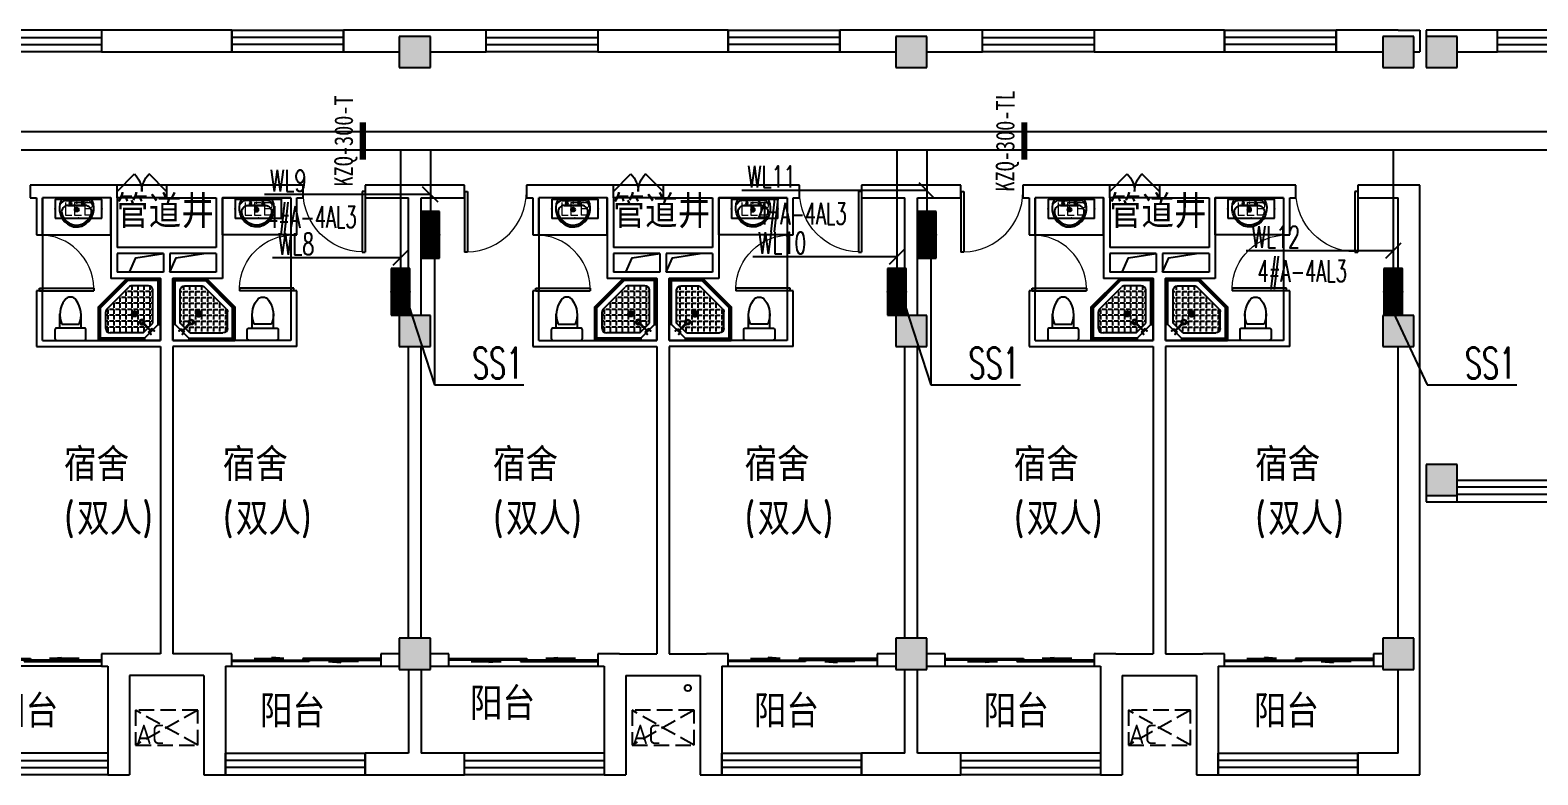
# Model space of a CAD drawing. Extents: x 1725663 to 4653551, y -550461 to 248782.
# Drawn here: x 2086350 to 2110650, y -526837 to -514837 of the extents above; entities that cross this region are included whole.
import ezdxf
from ezdxf.enums import TextEntityAlignment as Align

# ---------------------------------------------------------------- set-up
doc = ezdxf.new("R2010")
doc.units = 0
doc.header["$LTSCALE"] = 1000
doc.linetypes.add('DASH', pattern=[0.35, 0.25, -0.1])
for name, color, linetype in [('0-底图', 7, 'Continuous'), ('0000集水坑', 4, 'Continuous'), ('CABLETRAY', 4, 'Continuous'), ('CLAYER', 7, 'Continuous'), ('COLUMN', 255, 'Continuous'), ('DIM-照明', 3, 'Continuous'), ('DIM-箱柜', 7, 'Continuous'), ('DOOR_FIRE', 4, 'Continuous'), ('EQUIP-箱柜', 3, 'Continuous'), ('PUB_HATCH', 8, 'Continuous'), ('PUB_TEXT', 7, 'Continuous'), ('TEL_TEXT', 7, 'Continuous'), ('WALL', 2, 'Continuous'), ('WINDOW', 4, 'Continuous'), ('WIRE-照明', 6, 'Continuous'), ('抗震支吊架', 2, 'Continuous'), ('洁具', 213, 'Continuous'), ('空调外机', 211, 'Continuous')]:
    doc.layers.add(name, color=color, linetype=linetype)
doc.styles.add('_TEL_DIM', font='SIMPLEX', dxfattribs={"width": 0.8, "height": 3.5, "bigfont": 'HZTXT'})
doc.styles.add('kzcad', font='', dxfattribs={"width": 0.8})
doc.styles.get("Standard").update_dxf_attribs({"font": 'geniso.shx', "bigfont": 'hztxt.shx'})
doc.styles.get('kzcad').set_extended_font_data('SimSun')

# ---------------------------------------------------------------- blocks, each defined once
blk = doc.blocks.new('*X490')
at = {"color": 0}
for p, q in [((-250, 33), (-83, 200)), ((-250, 68), (-118, 200)), ((-250, 104), (-154, 200)), ((-250, 139), (-189, 200)), ((-250, 174), (-224, 200)), ((-247, 0), (-47, 200)), ((-212, 0), (-12, 200)), ((-177, 0), (23, 200)), ((-141, 0), (59, 200)), ((-106, 0), (94, 200)), ((-71, 0), (129, 200)), ((-35, 0), (165, 200)), ((0, 0), (200, 200)), ((35, 0), (235, 200)), ((71, 0), (250, 179)), ((106, 0), (250, 144)), ((141, 0), (250, 109)), ((177, 0), (250, 73)), ((212, 0), (250, 38)), ((247, 0), (250, 3))]:
    blk.add_line(p, q, dxfattribs=at)
blk = doc.blocks.new('$equip$00002943')
for p, q in [((-0.75, 0.6), (-0.75, 0)), ((0.75, 0.6), (-0.75, 0.6)), ((0.75, 0), (0.75, 0.6)), ((-0.75, 0), (0.75, 0))]:
    blk.add_line(p, q)
for points, const_width in [([(-0.75, 0.3), (0.75, 0.3)], 0.6), ([(-0.75, 0.6), (-0.75, 0), (0.75, 0), (0.75, 0.6), (-0.75, 0.6), (-0.75, 0)], 0.02)]:
    blk.add_lwpolyline(points, dxfattribs=dict(const_width=const_width))
for p in [(0, 0.6), (-0.75, 0.3), (0, 0), (0.75, 0.3)]:
    blk.add_point(p)
at = {"xscale": 0.00300000000061118, "yscale": 0.00300000000061118, "zscale": 0.00300000000061118}
blk.add_blockref('*X490', (0, 0), dxfattribs=at)
at = {"color": 7, "style": '_TEL_DIM', "flags": 1}
for tag in ['A', 'REMARK']:
    blk.add_attdef(tag, text='', height=0.00002, dxfattribs=at).set_placement((0, 0), align=Align.MIDDLE_CENTER)
blk = doc.blocks.new('$equip$00002908')
for p, q in [((0.75, 0.6), (-0.75, 0.6)), ((-0.75, 0.6), (-0.75, 0)), ((0.75, 0), (0.75, 0.6)), ((-0.75, 0), (0.75, 0))]:
    blk.add_line(p, q)
at = {"const_width": 0.04}
blk.add_lwpolyline([(-0.75, 0.6), (-0.75, 0), (0.75, 0), (0.75, 0.6), (-0.75, 0.6), (-0.75, 0)], dxfattribs=at)
for p in [(0, 0.6), (-0.75, 0.3), (0, 0), (0.75, 0.3)]:
    blk.add_point(p)
at = {"color": 7, "style": '_TEL_DIM'}
blk.add_attdef('$TEXT$', text='', height=0.4, dxfattribs=at).set_placement((0, 0.3), align=Align.MIDDLE_CENTER)
at = {"color": 7, "style": '_TEL_DIM', "flags": 1}
for tag in ['A', 'REMARK']:
    blk.add_attdef(tag, text='', height=0.00002, dxfattribs=at).set_placement((0, 0), align=Align.MIDDLE_CENTER)
blk = doc.blocks.new('2t21gqw')
at = {"layer": '0000集水坑'}
blk.add_circle((36400, -76400), 50, dxfattribs=at)
blk = doc.blocks.new('1F平面-CAD导入_dwg_Drawing4_t3_dwg_$plan$00001613-474159-1F-927810-1F')
at = {"layer": '洁具'}
for p, q in [((-30, 250), (-170, 250)), ((-200, 170), (-430, 170)), ((-260, -140), (-260, 140)), ((-200, -170), (-200, -220)), ((-170, -250), (-30, -250))]:
    blk.add_line(p, q, dxfattribs=at)
for points in [[(-200, 220), (-200, 170), (-200, -170), (-430, -170)], [(0, -220), (0, 220)]]:
    blk.add_lwpolyline(points, dxfattribs=at)
for centre, radius, start, end in [((-170, 220), 30, 90, 180), ((-30, 220), 30, 0, 90), ((-590, 0), 110, 123.4509, 236.5491), ((-413, -227), 398, 67.4505, 126.6381), ((-413, 227), 398, 233.3619, 292.5495), ((-170, -220), 30, 180, 270), ((-30, -220), 30, 270, 0)]:
    blk.add_arc(centre, radius, start, end, dxfattribs=at)
blk = doc.blocks.new('$lvtry$00000169')
at = {"color": 0}
for p, q in [((259, -36), (259, 0)), ((259, -36), (36, -259)), ((276, -120), (120, -276)), ((144, -151), (291, -298)), ((151, -144), (298, -291)), ((173, -309), (173, -239)), ((183, -213), (205, -213)), ((220, -213), (243, -213)), ((259, -24), (976, -24)), ((259, -36), (964, -36)), ((270, -213), (270, -143)), ((270, -213), (340, -213)), ((270, -263), (270, -239)), ((276, -120), (808, -120)), ((366, -213), (366, -143)), ((366, -213), (436, -213)), ((366, -309), (366, -239)), ((462, -213), (462, -143)), ((462, -213), (532, -213)), ((462, -309), (462, -239)), ((558, -213), (558, -143)), ((558, -213), (628, -213)), ((558, -309), (558, -239)), ((655, -213), (655, -143)), ((655, -213), (725, -213)), ((655, -309), (655, -239)), ((751, -213), (751, -143)), ((751, -213), (821, -213)), ((751, -309), (751, -239)), ((847, -213), (847, -143)), ((847, -213), (880, -213)), ((847, -309), (847, -239)), ((880, -192), (880, -460)), ((964, -36), (976, -24)), ((964, -36), (964, -525)), ((976, -24), (976, -530)), ((36, -259), (0, -259)), ((24, -259), (24, -976)), ((36, -259), (36, -964)), ((120, -276), (120, -808)), ((120, -309), (147, -309)), ((120, -405), (147, -405)), ((173, -309), (243, -309)), ((173, -405), (173, -335)), ((173, -405), (243, -405)), ((173, -501), (173, -431)), ((270, -405), (270, -335)), ((270, -405), (340, -405)), ((270, -501), (270, -431)), ((334, -309), (340, -309)), ((366, -309), (436, -309)), ((366, -405), (366, -335)), ((366, -405), (379, -405)), ((366, -501), (366, -431)), ((462, -309), (532, -309)), ((462, -405), (462, -335)), ((462, -405), (532, -405)), ((462, -501), (462, -431)), ((558, -309), (628, -309)), ((558, -405), (558, -335)), ((558, -405), (628, -405)), ((558, -501), (558, -431)), ((655, -309), (725, -309)), ((655, -405), (655, -335)), ((655, -405), (725, -405)), ((655, -501), (655, -431)), ((751, -309), (821, -309)), ((751, -405), (751, -335)), ((751, -405), (821, -405)), ((751, -501), (751, -431)), ((847, -309), (880, -309)), ((847, -405), (847, -335)), ((847, -405), (880, -405)), ((847, -501), (847, -431)), ((120, -501), (147, -501)), ((120, -598), (147, -598)), ((120, -694), (147, -694)), ((173, -501), (243, -501)), ((173, -598), (173, -528)), ((173, -598), (243, -598)), ((173, -694), (173, -624)), ((173, -694), (243, -694)), ((173, -790), (173, -720)), ((270, -501), (340, -501)), ((270, -598), (270, -528)), ((270, -598), (340, -598)), ((270, -694), (270, -624)), ((270, -694), (340, -694)), ((270, -790), (270, -720)), ((366, -501), (436, -501)), ((366, -598), (366, -528)), ((366, -598), (436, -598)), ((366, -694), (366, -624)), ((366, -694), (436, -694)), ((366, -790), (366, -720)), ((462, -501), (532, -501)), ((462, -598), (462, -528)), ((462, -598), (532, -598)), ((462, -694), (462, -624)), ((462, -694), (532, -694)), ((462, -790), (462, -720)), ((859, -511), (511, -859)), ((964, -525), (525, -964)), ((976, -530), (530, -976)), ((558, -501), (628, -501)), ((558, -598), (558, -528)), ((558, -598), (628, -598)), ((558, -694), (558, -624)), ((558, -694), (628, -694)), ((558, -790), (558, -720)), ((655, -501), (725, -501)), ((655, -598), (655, -528)), ((655, -598), (725, -598)), ((655, -694), (655, -624)), ((655, -694), (676, -694)), ((751, -501), (821, -501)), ((751, -598), (751, -528)), ((751, -598), (773, -598)), ((847, -501), (867, -501)), ((964, -525), (976, -530)), ((36, -964), (24, -976)), ((36, -964), (525, -964)), ((120, -790), (147, -790)), ((173, -790), (243, -790)), ((173, -878), (173, -816)), ((192, -880), (460, -880)), ((270, -790), (340, -790)), ((270, -880), (270, -816)), ((366, -790), (436, -790)), ((366, -880), (366, -816)), ((462, -790), (532, -790)), ((462, -880), (462, -816)), ((525, -964), (530, -976)), ((558, -790), (580, -790)), ((24, -976), (530, -976))]:
    blk.add_line(p, q, dxfattribs=at)
blk.add_lwpolyline([(0, 0), (0, -1000), (540, -1000), (1000, -540), (1000, 0)], close=True)
for points in [[(0, 0), (0, -1000)], [(0, 0), (1000, 0)], [(1000, 0), (1000, -540)], [(136, -190), (148, -178), (132, -162), (121, -174)], [(190, -136), (178, -148), (162, -132), (174, -121)], [(1000, -540), (540, -1000)], [(0, -1000), (540, -1000)]]:
    blk.add_lwpolyline(points, close=True, dxfattribs=at)
for radius in [43.8, 31.1]:
    blk.add_circle((416, -428), radius, dxfattribs=at)
for centre, radius, start, end in [((808, -192), 72, 0, 90), ((296, -296), 40.6, 142.583, 128.4197), ((296, -296), 28.6, 145.828, 125.6599), ((808, -460), 72, 315, 0), ((192, -808), 72, 180, 270), ((460, -808), 72, 270, 315)]:
    blk.add_arc(centre, radius, start, end, dxfattribs=at)
for p in [(103, -156, 0), (156, -102, 0), (416, -428, 0)]:
    blk.add_point(p, dxfattribs=at)
blk = doc.blocks.new('$lvtry$00000178')
at = {"color": 0}
for p, q in [((-238, 0), (238, 0)), ((-214, -36), (-272, -91)), ((-180, -23), (180, -23)), ((-142, -105), (140, -105)), ((140, -105), (-142, -105)), ((216, -37), (268, -91))]:
    blk.add_line(p, q, dxfattribs=at)
blk.add_lwpolyline([(-104, -430, 0.224698), (110, -425, 0.348046), (269, -79), (239, 0), (-241, 0), (-271, -79, 0.356844)], format="xyb", close=True, dxfattribs=at)
for centre, radius in [((-100, -65), 16.3), ((1, -172), 31.6), ((100, -65), 16.3)]:
    blk.add_circle(centre, radius, dxfattribs=at)
at = {"color": 0, "lineweight": 13}
blk.add_circle((1, -172), 23, dxfattribs=at)
at = {"color": 0}
for centre, radius, start, end in [((-142, -205), 100, 90, 190.5602), ((-1, -179), 243, 190.5602, 349.4398), ((-180, -73), 50, 90, 133.181), ((140, -205), 100, 349.4398, 90), ((180, -73), 50, 44.5607, 90)]:
    blk.add_arc(centre, radius, start, end, dxfattribs=at)
for p in [(0, -65), (1, -172)]:
    blk.add_point(p, dxfattribs=at)
blk = doc.blocks.new('A$C70365C93')
at = {"layer": '洁具'}
blk.add_lwpolyline([(-1900, 2300), (-1900, 1700), (-800, 1700), (-800, 2300)], close=True, dxfattribs=at)
blk.add_blockref('$lvtry$00000178', (-1350, 2280), dxfattribs=at)
at = {"layer": '洁具', "rotation": 180}
blk.add_blockref('$lvtry$00000169', (0, 0), dxfattribs=at)
at = {"layer": '洁具', "extrusion": (0, 0, -1), "xscale": -1, "zscale": -1, "rotation": 90}
blk.add_blockref('1F平面-CAD导入_dwg_Drawing4_t3_dwg_$plan$00001613-474159-1F-927810-1F', (1450, 0), dxfattribs=at)
blk = doc.blocks.new('A$Cf5a72a1b')
at = {"layer": '空调外机', "linetype": 'DASH'}
for p, q in [((1000, 563), (0, 0)), ((1000, 0), (0, 563))]:
    blk.add_line(p, q, dxfattribs=at)
blk.add_lwpolyline([(1000, 563), (0, 563), (0, 0), (1000, 0)], close=True, dxfattribs=at)
at = {"layer": 'PUB_TEXT'}
blk.add_text('AC', height=315, dxfattribs=at).set_placement((5, 18))
blk = doc.blocks.new('$WINLIB2D$00000001')
at = {"color": 0}
for points in [[(-0.5, 0.5), (-0.5, -0.5)], [(-0.5, 0.5), (0.5, 0.5)], [(0.5, -0.5), (0.5, 0.5)], [(0.5, 0.1667), (-0.5, 0.1667)], [(0.5, -0.1667), (-0.5, -0.1667)], [(-0.5, -0.5), (0.5, -0.5)]]:
    blk.add_lwpolyline(points, dxfattribs=at)
blk = doc.blocks.new('$DorLib2D$00000131')
at = {"color": 0, "linetype": 'Continuous'}
for p, q in [((-0.5, 0.125), (-0.5, 0)), ((0.019, 0.125), (-0.5, 0.125)), ((0.019, 0), (0.019, 0.125)), ((0.15, 0.125), (0.232, 0.197)), ((0.35, 0.125), (0.15, 0.125)), ((0.232, 0.197), (0.232, 0.125)), ((-0.5, 0), (0.019, 0)), ((-0.024, 0), (0.5, 0)), ((-0.024, -0.125), (-0.024, 0)), ((0.5, 0), (0.5, -0.125)), ((-0.35, -0.125), (-0.15, -0.125)), ((-0.232, -0.197), (-0.232, -0.125)), ((-0.15, -0.125), (-0.232, -0.197)), ((0.5, -0.125), (-0.024, -0.125))]:
    blk.add_line(p, q, dxfattribs=at)
blk = doc.blocks.new('$DorLib2D$00000116')
at = {"color": 0}
for p, q in [((-0.5, 0), (-0.146, 0.354)), ((0.5, 0), (0.146, 0.354))]:
    blk.add_line(p, q, dxfattribs=at)
for centre, start, end in [((-0.5, 0), 0, 45), ((0.5, 0), 135, 180)]:
    blk.add_arc(centre, 0.5, start, end, dxfattribs=at)
blk = doc.blocks.new('$DorLib2D$00000001')
for p, q in [((0.45, 0.975), (0.5, 0.975)), ((0.45, 0), (0.45, 0.975)), ((0.5, 0), (0.5, 0.975)), ((0.5, 0), (0.45, 0))]:
    blk.add_line(p, q)
at = {"lineweight": 13}
blk.add_arc((0.475, 0), 0.975, 91.4693, 180, dxfattribs=at)
blk = doc.blocks.new('gkhkjk')
at = {"layer": 'PUB_HATCH'}
for points in [[(1529557, -433803.8), (1529057, -433803.8), (1529057, -434303.8), (1529557, -434303.8)], [(1537557, -433803.8), (1537057, -433803.8), (1537057, -434303.8), (1537557, -434303.8)], [(1545407, -433803.8), (1544907, -433803.8), (1544907, -434303.8), (1545407, -434303.8)], [(1546107, -433803.8), (1545607, -433803.8), (1545607, -434303.8), (1546107, -434303.8)], [(1529557, -438303.8), (1529057, -438303.8), (1529057, -438803.8), (1529557, -438803.8)], [(1537557, -438303.8), (1537057, -438303.8), (1537057, -438803.8), (1537557, -438803.8)], [(1545407, -438303.8), (1544907, -438303.8), (1544907, -438803.8), (1545407, -438803.8)], [(1546107, -440703.8), (1545607, -440703.8), (1545607, -441203.8), (1546107, -441203.8)], [(1529557, -443503.8), (1529057, -443503.8), (1529057, -444003.8), (1529557, -444003.8)], [(1537557, -443503.8), (1537057, -443503.8), (1537057, -444003.8), (1537557, -444003.8)], [(1545407, -443503.8), (1544907, -443503.8), (1544907, -444003.8), (1545407, -444003.8)]]:
    blk.add_hatch(color=256, dxfattribs=at).paths.add_polyline_path(points)
for points in [[(1524707, -437603.8), (1524810.6, -437373.6), (1525257, -437303.8)], [(1525357, -437603.8), (1525460.6, -437373.6), (1525907, -437303.8)], [(1532707, -437603.8), (1532810.6, -437373.6), (1533257, -437303.8)], [(1533357, -437603.8), (1533460.6, -437373.6), (1533907, -437303.8)], [(1540707, -437603.8), (1540810.6, -437373.6), (1541257, -437303.8)], [(1541357, -437603.8), (1541460.6, -437373.6), (1541907, -437303.8)]]:
    blk.add_lwpolyline(points)
at = {"layer": 'COLUMN'}
for p, q in [((1529557, -433803.8), (1529057, -433803.8)), ((1529057, -433803.8), (1529057, -434303.8)), ((1529557, -434303.8), (1529557, -433803.8)), ((1537557, -433803.8), (1537057, -433803.8)), ((1537057, -433803.8), (1537057, -434303.8)), ((1537557, -434303.8), (1537557, -433803.8)), ((1545407, -433803.8), (1544907, -433803.8)), ((1544907, -433803.8), (1544907, -434303.8)), ((1545407, -434303.8), (1545407, -433803.8)), ((1546107, -433803.8), (1545607, -433803.8)), ((1545607, -433803.8), (1545607, -434303.8)), ((1546107, -434303.8), (1546107, -433803.8)), ((1529057, -434303.8), (1529557, -434303.8)), ((1537057, -434303.8), (1537557, -434303.8)), ((1544907, -434303.8), (1545407, -434303.8)), ((1545607, -434303.8), (1546107, -434303.8)), ((1529557, -438303.8), (1529057, -438303.8)), ((1529057, -438303.8), (1529057, -438803.8)), ((1529557, -438803.8), (1529557, -438303.8)), ((1537557, -438303.8), (1537057, -438303.8)), ((1537057, -438303.8), (1537057, -438803.8)), ((1537557, -438803.8), (1537557, -438303.8)), ((1545407, -438303.8), (1544907, -438303.8)), ((1544907, -438303.8), (1544907, -438803.8)), ((1545407, -438803.8), (1545407, -438303.8)), ((1529057, -438803.8), (1529557, -438803.8)), ((1537057, -438803.8), (1537557, -438803.8)), ((1544907, -438803.8), (1545407, -438803.8)), ((1546107, -440703.8), (1545607, -440703.8)), ((1545607, -440703.8), (1545607, -441203.8)), ((1546107, -441203.8), (1546107, -440703.8)), ((1545607, -441203.8), (1546107, -441203.8)), ((1529557, -443503.8), (1529057, -443503.8)), ((1529057, -443503.8), (1529057, -444003.8)), ((1529557, -444003.8), (1529557, -443503.8)), ((1537557, -443503.8), (1537057, -443503.8)), ((1537057, -443503.8), (1537057, -444003.8)), ((1537557, -444003.8), (1537557, -443503.8)), ((1545407, -443503.8), (1544907, -443503.8)), ((1544907, -443503.8), (1544907, -444003.8)), ((1545407, -444003.8), (1545407, -443503.8)), ((1529057, -444003.8), (1529557, -444003.8)), ((1537057, -444003.8), (1537557, -444003.8)), ((1544907, -444003.8), (1545407, -444003.8))]:
    blk.add_line(p, q, dxfattribs=at)
at = {"layer": 'DOOR_FIRE'}
for p, q in [((1525307, -436203.8), (1524507, -436203.8)), ((1525307, -436403.8), (1524507, -436403.8)), ((1533307, -436203.8), (1532507, -436203.8)), ((1533307, -436403.8), (1532507, -436403.8)), ((1541307, -436203.8), (1540507, -436203.8)), ((1541307, -436403.8), (1540507, -436403.8))]:
    blk.add_line(p, q, dxfattribs=at)
at = {"layer": 'WALL'}
for p, q in [((1526357, -433703.8), (1524257, -433703.8)), ((1524257, -433703.8), (1524257, -434053.8)), ((1526357, -434053.8), (1526357, -433703.8)), ((1529307, -433703.8), (1528157, -433703.8)), ((1528157, -433703.8), (1528157, -434053.8)), ((1530457, -433703.8), (1529307, -433703.8)), ((1530457, -434053.8), (1530457, -433703.8)), ((1534357, -433703.8), (1532257, -433703.8)), ((1532257, -433703.8), (1532257, -434053.8)), ((1534357, -434053.8), (1534357, -433703.8)), ((1537307, -433703.8), (1536157, -433703.8)), ((1536157, -433703.8), (1536157, -434053.8)), ((1538457, -433703.8), (1537307, -433703.8)), ((1538457, -434053.8), (1538457, -433703.8)), ((1542357, -433703.8), (1540257, -433703.8)), ((1540257, -433703.8), (1540257, -434053.8)), ((1542357, -434053.8), (1542357, -433703.8)), ((1545157, -433703.8), (1544157, -433703.8)), ((1544157, -433703.8), (1544157, -434053.8)), ((1545157, -433703.8), (1545507, -433703.8)), ((1545507, -433703.8), (1545507, -434053.8)), ((1546757, -433703.8), (1545607, -433703.8)), ((1545607, -433703.8), (1545607, -433803.8)), ((1546757, -434053.8), (1546757, -433703.8)), ((1524257, -434053.8), (1526357, -434053.8)), ((1528157, -434053.8), (1529057, -434053.8)), ((1529557, -434053.8), (1530457, -434053.8)), ((1532257, -434053.8), (1534357, -434053.8)), ((1536157, -434053.8), (1537057, -434053.8)), ((1537557, -434053.8), (1538457, -434053.8)), ((1540257, -434053.8), (1542357, -434053.8)), ((1544157, -434053.8), (1544907, -434053.8)), ((1545407, -434053.8), (1545507, -434053.8)), ((1546107, -434053.8), (1546757, -434053.8)), ((1523207, -436203.8), (1523107, -436203.8)), ((1523107, -436203.8), (1523107, -436403.8)), ((1523107, -436403.8), (1523207, -436403.8)), ((1524407, -436203.8), (1523207, -436203.8)), ((1523207, -436403.8), (1523207, -437003.8)), ((1524407, -436403.8), (1523307, -436403.8)), ((1523307, -437003.8), (1523307, -436403.8)), ((1524507, -436203.8), (1524407, -436203.8)), ((1524407, -436403.8), (1524407, -437203.8)), ((1524507, -436403.8), (1524507, -436203.8)), ((1524507, -436403.8), (1524507, -437203.8)), ((1526207, -436203.8), (1525307, -436203.8)), ((1525307, -436203.8), (1525307, -436403.8)), ((1525307, -436403.8), (1526107, -436403.8)), ((1526107, -436403.8), (1526107, -437203.8)), ((1527407, -436203.8), (1526207, -436203.8)), ((1527307, -436403.8), (1526207, -436403.8)), ((1526207, -436403.8), (1526207, -437203.8)), ((1527307, -436403.8), (1527307, -437003.8)), ((1527507, -436203.8), (1527407, -436203.8)), ((1527407, -437003.8), (1527407, -436403.8)), ((1527407, -436403.8), (1527507, -436403.8)), ((1527507, -436403.8), (1527507, -436203.8)), ((1529307, -436203.8), (1528507, -436203.8)), ((1528507, -436203.8), (1528507, -436403.8)), ((1528507, -436403.8), (1529207, -436403.8)), ((1529207, -438303.8), (1529207, -436403.8)), ((1530107, -436203.8), (1529307, -436203.8)), ((1529407, -438303.8), (1529407, -436403.8)), ((1529407, -436403.8), (1530107, -436403.8)), ((1530107, -436403.8), (1530107, -436203.8)), ((1531207, -436203.8), (1531107, -436203.8)), ((1531107, -436203.8), (1531107, -436403.8)), ((1531107, -436403.8), (1531207, -436403.8)), ((1532407, -436203.8), (1531207, -436203.8)), ((1531207, -436403.8), (1531207, -437003.8)), ((1532407, -436403.8), (1531307, -436403.8)), ((1531307, -437003.8), (1531307, -436403.8)), ((1532507, -436203.8), (1532407, -436203.8)), ((1532407, -436403.8), (1532407, -437203.8)), ((1532507, -436403.8), (1532507, -436203.8)), ((1532507, -436403.8), (1532507, -437203.8)), ((1534207, -436203.8), (1533307, -436203.8)), ((1533307, -436203.8), (1533307, -436403.8)), ((1533307, -436403.8), (1534107, -436403.8)), ((1534107, -436403.8), (1534107, -437203.8)), ((1535407, -436203.8), (1534207, -436203.8)), ((1535307, -436403.8), (1534207, -436403.8)), ((1534207, -436403.8), (1534207, -437203.8)), ((1535307, -436403.8), (1535307, -437003.8)), ((1535507, -436203.8), (1535407, -436203.8)), ((1535407, -437003.8), (1535407, -436403.8)), ((1535407, -436403.8), (1535507, -436403.8)), ((1535507, -436403.8), (1535507, -436203.8)), ((1537307, -436203.8), (1536507, -436203.8)), ((1536507, -436203.8), (1536507, -436403.8)), ((1536507, -436403.8), (1537207, -436403.8)), ((1537207, -438303.8), (1537207, -436403.8)), ((1538107, -436203.8), (1537307, -436203.8)), ((1537407, -438303.8), (1537407, -436403.8)), ((1537407, -436403.8), (1538107, -436403.8)), ((1538107, -436403.8), (1538107, -436203.8)), ((1539207, -436203.8), (1539107, -436203.8)), ((1539107, -436203.8), (1539107, -436403.8)), ((1539107, -436403.8), (1539207, -436403.8)), ((1540407, -436203.8), (1539207, -436203.8)), ((1539207, -436403.8), (1539207, -437003.8)), ((1540407, -436403.8), (1539307, -436403.8)), ((1539307, -437003.8), (1539307, -436403.8)), ((1540507, -436203.8), (1540407, -436203.8)), ((1540407, -436403.8), (1540407, -437203.8)), ((1540507, -436403.8), (1540507, -436203.8)), ((1540507, -436403.8), (1540507, -437203.8)), ((1542207, -436203.8), (1541307, -436203.8)), ((1541307, -436203.8), (1541307, -436403.8)), ((1541307, -436403.8), (1542107, -436403.8)), ((1542107, -436403.8), (1542107, -437203.8)), ((1543407, -436203.8), (1542207, -436203.8)), ((1543307, -436403.8), (1542207, -436403.8)), ((1542207, -436403.8), (1542207, -437203.8)), ((1543307, -436403.8), (1543307, -437003.8)), ((1543507, -436203.8), (1543407, -436203.8)), ((1543407, -437003.8), (1543407, -436403.8)), ((1543407, -436403.8), (1543507, -436403.8)), ((1543507, -436403.8), (1543507, -436203.8)), ((1545507, -436203.8), (1544507, -436203.8)), ((1544507, -436203.8), (1544507, -436403.8)), ((1544507, -436403.8), (1545157, -436403.8)), ((1545157, -438303.8), (1545157, -436403.8)), ((1545507, -438553.8), (1545507, -436203.8)), ((1523207, -437003.8), (1523307, -437003.8)), ((1527307, -437003.8), (1527407, -437003.8)), ((1531207, -437003.8), (1531307, -437003.8)), ((1535307, -437003.8), (1535407, -437003.8)), ((1539207, -437003.8), (1539307, -437003.8)), ((1543307, -437003.8), (1543407, -437003.8)), ((1524407, -437203.8), (1524407, -437703.8)), ((1525307, -437203.8), (1524507, -437203.8)), ((1525257, -437303.8), (1524507, -437303.8)), ((1524507, -437303.8), (1524507, -437603.8)), ((1525257, -437303.8), (1525257, -437603.8)), ((1526107, -437203.8), (1525307, -437203.8)), ((1526107, -437303.8), (1525357, -437303.8)), ((1525357, -437303.8), (1525357, -437603.8)), ((1526107, -437303.8), (1526107, -437603.8)), ((1526207, -437203.8), (1526207, -437703.8)), ((1532407, -437203.8), (1532407, -437703.8)), ((1533307, -437203.8), (1532507, -437203.8)), ((1533257, -437303.8), (1532507, -437303.8)), ((1532507, -437303.8), (1532507, -437603.8)), ((1533257, -437303.8), (1533257, -437603.8)), ((1534107, -437203.8), (1533307, -437203.8)), ((1534107, -437303.8), (1533357, -437303.8)), ((1533357, -437303.8), (1533357, -437603.8)), ((1534107, -437303.8), (1534107, -437603.8)), ((1534207, -437203.8), (1534207, -437703.8)), ((1540407, -437203.8), (1540407, -437703.8)), ((1541307, -437203.8), (1540507, -437203.8)), ((1541257, -437303.8), (1540507, -437303.8)), ((1540507, -437303.8), (1540507, -437603.8)), ((1541257, -437303.8), (1541257, -437603.8)), ((1542107, -437203.8), (1541307, -437203.8)), ((1542107, -437303.8), (1541357, -437303.8)), ((1541357, -437303.8), (1541357, -437603.8)), ((1542107, -437303.8), (1542107, -437603.8)), ((1542207, -437203.8), (1542207, -437703.8)), ((1525257, -437603.8), (1524507, -437603.8)), ((1526107, -437603.8), (1525357, -437603.8)), ((1533257, -437603.8), (1532507, -437603.8)), ((1534107, -437603.8), (1533357, -437603.8)), ((1541257, -437603.8), (1540507, -437603.8)), ((1542107, -437603.8), (1541357, -437603.8)), ((1525207, -437703.8), (1524407, -437703.8)), ((1525207, -437703.8), (1525207, -438703.8)), ((1525407, -437703.8), (1525407, -438703.8)), ((1526207, -437703.8), (1525407, -437703.8)), ((1533207, -437703.8), (1532407, -437703.8)), ((1533207, -437703.8), (1533207, -438703.8)), ((1533407, -437703.8), (1533407, -438703.8)), ((1534207, -437703.8), (1533407, -437703.8)), ((1541207, -437703.8), (1540407, -437703.8)), ((1541207, -437703.8), (1541207, -438703.8)), ((1541407, -437703.8), (1541407, -438703.8)), ((1542207, -437703.8), (1541407, -437703.8)), ((1523307, -437903.8), (1523207, -437903.8)), ((1523207, -437903.8), (1523207, -438803.8)), ((1523307, -438703.8), (1523307, -437903.8)), ((1527407, -437903.8), (1527307, -437903.8)), ((1527307, -437903.8), (1527307, -438703.8)), ((1527407, -438803.8), (1527407, -437903.8)), ((1531307, -437903.8), (1531207, -437903.8)), ((1531207, -437903.8), (1531207, -438803.8)), ((1531307, -438703.8), (1531307, -437903.8)), ((1535407, -437903.8), (1535307, -437903.8)), ((1535307, -437903.8), (1535307, -438703.8)), ((1535407, -438803.8), (1535407, -437903.8)), ((1539307, -437903.8), (1539207, -437903.8)), ((1539207, -437903.8), (1539207, -438803.8)), ((1539307, -438703.8), (1539307, -437903.8)), ((1543407, -437903.8), (1543307, -437903.8)), ((1543307, -437903.8), (1543307, -438703.8)), ((1543407, -438803.8), (1543407, -437903.8)), ((1545507, -443903.8), (1545507, -438553.8)), ((1523207, -438803.8), (1525207, -438803.8)), ((1523307, -438703.8), (1525207, -438703.8)), ((1525207, -438803.8), (1525207, -443753.8)), ((1527307, -438703.8), (1525407, -438703.8)), ((1527407, -438803.8), (1525407, -438803.8)), ((1525407, -438803.8), (1525407, -443753.8)), ((1529207, -443503.8), (1529207, -438803.8)), ((1529407, -443503.8), (1529407, -438803.8)), ((1531207, -438803.8), (1533207, -438803.8)), ((1531307, -438703.8), (1533207, -438703.8)), ((1533207, -438803.8), (1533207, -443753.8)), ((1535307, -438703.8), (1533407, -438703.8)), ((1535407, -438803.8), (1533407, -438803.8)), ((1533407, -438803.8), (1533407, -443753.8)), ((1537207, -443503.8), (1537207, -438803.8)), ((1537407, -443503.8), (1537407, -438803.8)), ((1539207, -438803.8), (1541207, -438803.8)), ((1539307, -438703.8), (1541207, -438703.8)), ((1541207, -438803.8), (1541207, -443753.8)), ((1543307, -438703.8), (1541407, -438703.8)), ((1543407, -438803.8), (1541407, -438803.8)), ((1541407, -438803.8), (1541407, -443753.8)), ((1545157, -443503.8), (1545157, -438803.8)), ((1545607, -441203.8), (1545607, -441303.8)), ((1546107, -441303.8), (1546107, -441203.8)), ((1545607, -441303.8), (1546107, -441303.8)), ((1524607, -443753.8), (1524257, -443753.8)), ((1524257, -443753.8), (1524257, -443953.8)), ((1525207, -443753.8), (1524607, -443753.8)), ((1526007, -443753.8), (1525407, -443753.8)), ((1526357, -443753.8), (1526007, -443753.8)), ((1526357, -443953.8), (1526357, -443753.8)), ((1529057, -443753.8), (1528757, -443753.8)), ((1528757, -443753.8), (1528757, -443953.8)), ((1529857, -443753.8), (1529557, -443753.8)), ((1529857, -443953.8), (1529857, -443753.8)), ((1532607, -443753.8), (1532257, -443753.8)), ((1532257, -443753.8), (1532257, -443953.8)), ((1532607, -443753.8), (1533207, -443753.8)), ((1533407, -443753.8), (1534007, -443753.8)), ((1534357, -443753.8), (1534007, -443753.8)), ((1534357, -443953.8), (1534357, -443753.8)), ((1537057, -443753.8), (1536757, -443753.8)), ((1536757, -443753.8), (1536757, -443953.8)), ((1537857, -443753.8), (1537557, -443753.8)), ((1537857, -443953.8), (1537857, -443753.8)), ((1540607, -443753.8), (1540257, -443753.8)), ((1540257, -443753.8), (1540257, -443953.8)), ((1540607, -443753.8), (1541207, -443753.8)), ((1541407, -443753.8), (1542007, -443753.8)), ((1542357, -443753.8), (1542007, -443753.8)), ((1542357, -443953.8), (1542357, -443753.8)), ((1544907, -443753.8), (1544757, -443753.8)), ((1544757, -443753.8), (1544757, -443953.8)), ((1545507, -445703.8), (1545507, -443903.8)), ((1524257, -443953.8), (1524357, -443953.8)), ((1524357, -443953.8), (1524357, -445353.8)), ((1524707, -444103.8), (1524707, -445703.8)), ((1525307, -444103.8), (1524707, -444103.8)), ((1525907, -444103.8), (1525307, -444103.8)), ((1525907, -444103.8), (1525907, -445703.8)), ((1526257, -443953.8), (1526357, -443953.8)), ((1526257, -443953.8), (1526257, -445353.8)), ((1528757, -443953.8), (1529057, -443953.8)), ((1529207, -444003.8), (1529207, -445353.8)), ((1529407, -444003.8), (1529407, -445353.8)), ((1529557, -443953.8), (1529857, -443953.8)), ((1532257, -443953.8), (1532357, -443953.8)), ((1532357, -443953.8), (1532357, -445353.8)), ((1532707, -444103.8), (1533307, -444103.8)), ((1532707, -444103.8), (1532707, -445703.8)), ((1533307, -444103.8), (1533907, -444103.8)), ((1533907, -444103.8), (1533907, -445703.8)), ((1534257, -443953.8), (1534357, -443953.8)), ((1534257, -443953.8), (1534257, -445353.8)), ((1536757, -443953.8), (1537057, -443953.8)), ((1537207, -445353.8), (1537207, -444003.8)), ((1537407, -445353.8), (1537407, -444003.8)), ((1537557, -443953.8), (1537857, -443953.8)), ((1540257, -443953.8), (1540357, -443953.8)), ((1540357, -443953.8), (1540357, -445353.8)), ((1540707, -444103.8), (1541307, -444103.8)), ((1540707, -444103.8), (1540707, -445703.8)), ((1541307, -444103.8), (1541907, -444103.8)), ((1541907, -444103.8), (1541907, -445703.8)), ((1542257, -443953.8), (1542357, -443953.8)), ((1542257, -443953.8), (1542257, -445353.8)), ((1544757, -443953.8), (1544907, -443953.8)), ((1545157, -445353.8), (1545157, -444003.8)), ((1524357, -445353.8), (1524357, -445703.8)), ((1526257, -445703.8), (1526257, -445353.8)), ((1529207, -445353.8), (1528507, -445353.8)), ((1528507, -445353.8), (1528507, -445703.8)), ((1530107, -445353.8), (1529407, -445353.8)), ((1530107, -445703.8), (1530107, -445353.8)), ((1532357, -445353.8), (1532357, -445703.8)), ((1534257, -445703.8), (1534257, -445353.8)), ((1537207, -445353.8), (1536507, -445353.8)), ((1536507, -445353.8), (1536507, -445703.8)), ((1538107, -445353.8), (1537407, -445353.8)), ((1538107, -445703.8), (1538107, -445353.8)), ((1540357, -445353.8), (1540357, -445703.8)), ((1542257, -445703.8), (1542257, -445353.8)), ((1545157, -445353.8), (1544507, -445353.8)), ((1544507, -445353.8), (1544507, -445703.8)), ((1524357, -445703.8), (1524707, -445703.8)), ((1525907, -445703.8), (1526257, -445703.8)), ((1528507, -445703.8), (1529307, -445703.8)), ((1529307, -445703.8), (1530107, -445703.8)), ((1532357, -445703.8), (1532707, -445703.8)), ((1533907, -445703.8), (1534257, -445703.8)), ((1536507, -445703.8), (1537307, -445703.8)), ((1537307, -445703.8), (1538107, -445703.8)), ((1540357, -445703.8), (1540707, -445703.8)), ((1541907, -445703.8), (1542257, -445703.8)), ((1544507, -445703.8), (1545507, -445703.8))]:
    blk.add_line(p, q, dxfattribs=at)
at = {"layer": 'WINDOW'}
for p, q in [((1523307, -437003.8), (1523307, -437903.8)), ((1527307, -437003.8), (1527307, -437903.8)), ((1531307, -437003.8), (1531307, -437903.8)), ((1535307, -437003.8), (1535307, -437903.8)), ((1539307, -437003.8), (1539307, -437903.8)), ((1543307, -437003.8), (1543307, -437903.8)), ((1524257, -443953.8), (1521857, -443953.8)), ((1526357, -443953.8), (1528757, -443953.8)), ((1529857, -443953.8), (1532257, -443953.8)), ((1534357, -443953.8), (1536757, -443953.8)), ((1537857, -443953.8), (1540257, -443953.8)), ((1542357, -443953.8), (1544757, -443953.8))]:
    blk.add_line(p, q, dxfattribs=at)
for name, p in [('2t21gqw', (1497307, -367903.8)), ('A$C70365C93', (1525207, -438703.8)), ('A$C70365C93', (1533207, -438703.8)), ('A$C70365C93', (1541207, -438703.8)), ('A$Cf5a72a1b', (1524807.5, -445227.3)), ('A$Cf5a72a1b', (1532807.5, -445227.3)), ('A$Cf5a72a1b', (1540807.5, -445227.3))]:
    blk.add_blockref(name, p)
at = {"xscale": -1, "rotation": 359.9999999999999}
for p in [(1525407, -438703.8), (1533407, -438703.8), (1541407, -438703.8)]:
    blk.add_blockref('A$C70365C93', p, dxfattribs=at)
at = {"layer": 'DOOR_FIRE', "xscale": 800, "yscale": -800, "zscale": 200, "rotation": 179.9999999994664}
for p in [(1524907, -436303.8), (1532907, -436303.8), (1540907, -436303.8)]:
    blk.add_blockref('$DorLib2D$00000116', p, dxfattribs=at)
at = {"layer": 'WINDOW'}
for name, p, xscale, yscale, zscale in [('$WINLIB2D$00000001', (1523357, -433878.8), -1800, 350, -1800), ('$WINLIB2D$00000001', (1527257, -433878.8), 1800, 350, 1800), ('$WINLIB2D$00000001', (1531357, -433878.8), -1800, 350, -1800), ('$WINLIB2D$00000001', (1535257, -433878.8), 1800, 350, 1800), ('$WINLIB2D$00000001', (1539357, -433878.8), -1800, 350, -1800), ('$WINLIB2D$00000001', (1543257, -433878.8), 1800, 350, 1800), ('$WINLIB2D$00000001', (1547657, -433878.8), -1800, 350, -1800), ('$DorLib2D$00000001', (1530607, -436303.8), -1000, -1000, -1000), ('$DorLib2D$00000001', (1536007, -436303.8), 1000, -1000, 1000), ('$DorLib2D$00000001', (1538607, -436303.8), -1000, -1000, -1000), ('$DorLib2D$00000001', (1544007, -436303.8), 1000, -1000, 1000), ('$WINLIB2D$00000001', (1549582, -441128.8), 6950.000000047032, -350, 6950.000000047032), ('$DorLib2D$00000131', (1527557, -443853.8), 2400, -200, 2400), ('$DorLib2D$00000131', (1531057, -443853.8), -2400, -200, -2400), ('$DorLib2D$00000131', (1535557, -443853.8), 2400, -200, 2400), ('$DorLib2D$00000131', (1539057, -443853.8), -2400, -200, -2400), ('$DorLib2D$00000131', (1543557, -443853.8), 2400, -200, 2400), ('$WINLIB2D$00000001', (1527382, -445528.8), 2249.999999993481, 350, 2249.999999993481), ('$WINLIB2D$00000001', (1531232, -445528.8), -2249.999999993481, 350, -2249.999999993481), ('$WINLIB2D$00000001', (1535382, -445528.8), 2249.999999993481, 350, 2249.999999993481), ('$WINLIB2D$00000001', (1539232, -445528.8), -2249.999999993481, 350, -2249.999999993481), ('$WINLIB2D$00000001', (1543382, -445528.8), 2249.999999993481, 350, 2249.999999993481)]:
    blk.add_blockref(name, p, dxfattribs=dict(at, xscale=xscale, yscale=yscale, zscale=zscale))
for name, p, xscale, yscale, zscale, rotation in [('$DorLib2D$00000001', (1528007, -436303.8), -1000, 1000, -1000, 180), ('$DorLib2D$00000001', (1523257, -437453.8), 900, 900, 900, 269.9999999994664), ('$DorLib2D$00000001', (1527357, -437453.8), 900, -900, 900, 269.9999999994664), ('$DorLib2D$00000001', (1531257, -437453.8), 900, 900, 900, 269.9999999994664), ('$DorLib2D$00000001', (1535357, -437453.8), 900, -900, 900, 269.9999999994664), ('$DorLib2D$00000001', (1539257, -437453.8), 900, 900, 900, 269.9999999994664), ('$DorLib2D$00000001', (1543357, -437453.8), 900, -900, 900, 269.9999999994664), ('$DorLib2D$00000131', (1523057, -443853.8), 2400, 200, 2400, 180), ('$WINLIB2D$00000001', (1523232, -445528.8), 2249.999999993481, -350, 2249.999999993481, 179.999999999996)]:
    blk.add_blockref(name, p, dxfattribs=dict(at, xscale=xscale, yscale=yscale, zscale=zscale, rotation=rotation))
at = {"layer": 'CLAYER'}
for p in [(1524492.3, -436890.8), (1532492.3, -436890.8), (1540492.3, -436890.8)]:
    blk.add_text('管道井', height=525, dxfattribs=at).set_placement(p)
at = {"layer": 'PUB_TEXT'}
for s, p in [('宿舍', (1523652.3, -440967.6)), ('宿舍', (1526211.1, -440967.6)), ('宿舍', (1530565.5, -440967.6)), ('宿舍', (1534620, -440967.6)), ('宿舍', (1538959.4, -440967.6)), ('宿舍', (1542849.4, -440967.6)), ('(', (1523652.3, -441839.7)), ('双人', (1523862.3, -441839.7)), (')', (1524912.3, -441839.7)), ('(', (1526211.1, -441839.7)), ('双人', (1526421.1, -441839.7)), (')', (1527471.1, -441839.7)), ('(', (1530565.5, -441839.7)), ('双人', (1530775.5, -441839.7)), (')', (1531825.5, -441839.7)), ('(', (1534620, -441839.7)), ('双人', (1534830, -441839.7)), (')', (1535880, -441839.7)), ('(', (1538959.4, -441839.7)), ('双人', (1539169.4, -441839.7)), (')', (1540219.4, -441839.7)), ('(', (1542849.4, -441839.7)), ('双人', (1543059.4, -441839.7)), (')', (1544109.4, -441839.7)), ('阳台', (1522510.3, -444941.9)), ('阳台', (1526811, -444941.9)), ('阳台', (1530195.2, -444819.7)), ('阳台', (1534770.9, -444941.9)), ('阳台', (1538474.8, -444941.9)), ('阳台', (1542828.1, -444941.9))]:
    blk.add_text(s, height=525, dxfattribs=at).set_placement(p)

msp = doc.modelspace()

# ---------------------------------------------------------------- linework, layer by layer
at = {"layer": 'CABLETRAY'}
for p, q in [((2069790, -516472), (2148616, -516472)), ((2070405, -516472), (2156280, -516472)), ((2148616, -516772), (2069790, -516772)), ((2156280, -516772), (2070405, -516772))]:
    msp.add_line(p, q, dxfattribs=at)
at = {"layer": 'DIM-照明'}
for p, q in [((2100924, -517547), (2100676, -517299)), ((2100924, -517547), (2100676, -517299)), ((2092924, -517610), (2092676, -517362)), ((2092924, -517610), (2092676, -517362)), ((2108441, -518271), (2108193, -518519)), ((2108441, -518271), (2108193, -518519)), ((2092441, -518383), (2092193, -518631)), ((2092441, -518383), (2092193, -518631)), ((2100441, -518367), (2100193, -518614)), ((2100441, -518367), (2100193, -518614))]:
    msp.add_line(p, q, dxfattribs=at)
for points in [[(2090880, -517486), (2090129, -517486)], [(2090880, -517486), (2090129, -517486)], [(2092800, -517486), (2090880, -517486)], [(2092800, -517486), (2090880, -517486)], [(2098655, -517423), (2097819, -517423)], [(2098655, -517423), (2097819, -517423)], [(2100800, -517423), (2098655, -517423)], [(2100800, -517423), (2098655, -517423)], [(2091017, -518507), (2090256, -518507)], [(2091017, -518507), (2090256, -518507)], [(2092317, -518507), (2091017, -518507)], [(2092317, -518507), (2091017, -518507)], [(2098928, -518491), (2097996, -518491)], [(2098928, -518491), (2097996, -518491)], [(2100317, -518491), (2098928, -518491)], [(2100317, -518491), (2098928, -518491)], [(2106883, -518395), (2105951, -518395)], [(2106883, -518395), (2105951, -518395)], [(2108317, -518395), (2106883, -518395)], [(2108317, -518395), (2106883, -518395)]]:
    msp.add_lwpolyline(points, dxfattribs=at)
at = {"layer": 'DIM-箱柜'}
for p, q in [((2092866, -518511), (2092866, -520552)), ((2092866, -518511), (2092866, -520552)), ((2100866, -518511), (2100866, -520552)), ((2100866, -518511), (2100866, -520552)), ((2092450, -519262), (2092866, -520552)), ((2092450, -519262), (2092866, -520552)), ((2100450, -519262), (2100866, -520552)), ((2100450, -519262), (2100866, -520552)), ((2108317, -519381), (2108866, -520552)), ((2092866, -520552), (2094309, -520552)), ((2092866, -520552), (2094309, -520552)), ((2100866, -520552), (2102309, -520552)), ((2100866, -520552), (2102309, -520552)), ((2108866, -520552), (2110309, -520552))]:
    msp.add_line(p, q, dxfattribs=at)
at = {"layer": 'WIRE-照明'}
for p, q in [((2092317, -516772), (2092317, -518679)), ((2092800, -516772), (2092800, -517761)), ((2100317, -516772), (2100317, -518679)), ((2100800, -516772), (2100800, -517761)), ((2108317, -516772), (2108317, -518679))]:
    msp.add_line(p, q, dxfattribs=at)
at = {"layer": '抗震支吊架', "color": 2, "const_width": 100}
for points in [[(2091712, -516922), (2091712, -516322)], [(2102374, -516922), (2102374, -516322)]]:
    msp.add_lwpolyline(points, dxfattribs=at)

# ---------------------------------------------------------------- block references
at = {"layer": '0-底图'}
msp.add_blockref('gkhkjk', (563243, -81133), dxfattribs=at)
at = {"layer": 'EQUIP-箱柜', "xscale": 500, "yscale": 500, "zscale": 500}
for p in [(2087131, -517866), (2090028, -517866), (2095131, -517866), (2098028, -517866), (2103131, -517866), (2106028, -517866)]:
    msp.add_blockref('$equip$00002908', p, dxfattribs=at).add_auto_attribs({'$TEXT$': 'LEB'})
for p, rotation in [((2092650, -518136), 270), ((2100650, -518136), 270), ((2092467, -519054), 90), ((2100467, -519054), 90), ((2108467, -519054), 90)]:
    msp.add_blockref('$equip$00002943', p, dxfattribs=dict(at, rotation=rotation))

# ---------------------------------------------------------------- texts
at = {"layer": 'DIM-照明', "color": 7, "style": '_TEL_DIM', "width": 0.64}
for s, p in [('WL9', (2090217, -517436)), ('WL9', (2090217, -517436)), ('WL11', (2097907, -517373)), ('WL11', (2097907, -517373)), ('WL12', (2106039, -518345)), ('WL12', (2106039, -518345)), ('WL8', (2090343, -518457)), ('WL8', (2090343, -518457)), ('WL10', (2098083, -518441)), ('WL10', (2098083, -518441))]:
    msp.add_text(s, height=350, dxfattribs=at).set_placement(p)
at = {"layer": 'DIM-箱柜', "color": 7, "style": '_TEL_DIM', "width": 0.64}
for p in [(2093474, -520452), (2093474, -520452), (2101474, -520452), (2101474, -520452), (2109474, -520452), (2109474, -520452)]:
    msp.add_text('SS1', height=500, dxfattribs=at).set_placement(p)
at = {"layer": 'TEL_TEXT', "style": '_TEL_DIM', "width": 0.6}
for p in [(2098070, -517969), (2090172, -518024), (2106132, -518895)]:
    msp.add_text('4#A-4AL3', height=350, dxfattribs=at).set_placement(p)
at = {"layer": '抗震支吊架', "color": 2, "style": 'kzcad', "width": 0.8}
for s, p in [('KZQ-300-TL', (2102214, -516622)), ('KZQ-300-T', (2091552, -516622))]:
    msp.add_text(s, height=300, rotation=89.8854, dxfattribs=at).set_placement(p, align=Align.CENTER)

doc.saveas('drawing.dxf')
